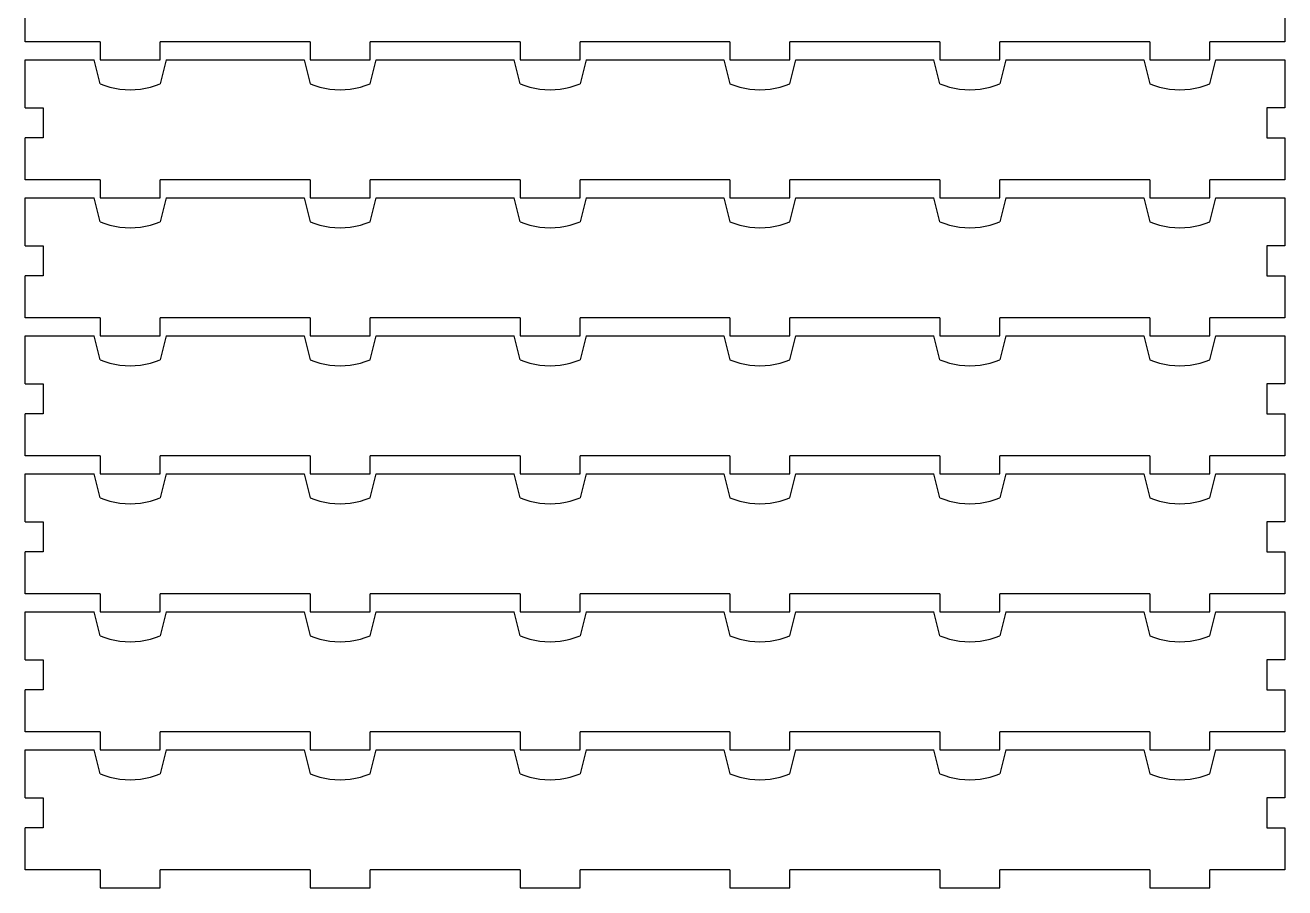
# Model space of a CAD drawing. Extents: x -127 to 306, y -60 to 336.
# Drawn here: x -127.4 to 82.6, y -60.3 to 83.5 of the extents above; entities that cross this region are included whole.
import ezdxf

# ---------------------------------------------------------------- set-up
doc = ezdxf.new("R2010")
doc.units = 0
doc.header["$MEASUREMENT"] = 0
doc.layers.get('0').update_dxf_attribs({"linetype": 'CONTINUOUS'})

msp = doc.modelspace()

# ---------------------------------------------------------------- linework, layer by layer
for p, q in [((-127.38, 80.75), (-127.38, 87.75)), ((82.62, 87.75), (82.62, 80.75)), ((-114.88, 80.75), (-127.38, 80.75)), ((-114.88, 80.75), (-114.88, 77.75)), ((-79.88, 80.75), (-104.88, 80.75)), ((-104.88, 77.75), (-104.88, 80.75)), ((-79.88, 80.75), (-79.88, 77.75)), ((-44.88, 80.75), (-69.88, 80.75)), ((-69.88, 77.75), (-69.88, 80.75)), ((-44.88, 80.75), (-44.88, 77.75)), ((-9.88, 80.75), (-34.88, 80.75)), ((-34.88, 77.75), (-34.88, 80.75)), ((-9.88, 80.75), (-9.88, 77.75)), ((25.12, 80.75), (0.12, 80.75)), ((0.12, 77.75), (0.12, 80.75)), ((25.12, 80.75), (25.12, 77.75)), ((60.12, 80.75), (35.12, 80.75)), ((35.12, 77.75), (35.12, 80.75)), ((60.12, 80.75), (60.12, 77.75)), ((82.62, 80.75), (70.12, 80.75)), ((70.12, 77.75), (70.12, 80.75)), ((-127.38, 77.75), (-115.88, 77.75)), ((-127.38, 69.75), (-127.38, 77.75)), ((-114.88, 73.75), (-115.88, 77.75)), ((-114.88, 77.75), (-104.88, 77.75)), ((-103.88, 77.75), (-104.88, 73.75)), ((-103.88, 77.75), (-80.88, 77.75)), ((-80.88, 77.75), (-79.88, 73.75)), ((-79.88, 77.75), (-69.88, 77.75)), ((-69.88, 73.75), (-68.88, 77.75)), ((-68.88, 77.75), (-45.88, 77.75)), ((-44.88, 73.75), (-45.88, 77.75)), ((-44.88, 77.75), (-34.88, 77.75)), ((-33.88, 77.75), (-34.88, 73.75)), ((-33.88, 77.75), (-10.88, 77.75)), ((-10.88, 77.75), (-9.88, 73.75)), ((-9.88, 77.75), (0.12, 77.75)), ((0.12, 73.75), (1.12, 77.75)), ((1.12, 77.75), (24.12, 77.75)), ((25.12, 73.75), (24.12, 77.75)), ((25.12, 77.75), (35.12, 77.75)), ((36.12, 77.75), (35.12, 73.75)), ((36.12, 77.75), (59.12, 77.75)), ((59.12, 77.75), (60.12, 73.75)), ((60.12, 77.75), (70.12, 77.75)), ((70.12, 73.75), (71.12, 77.75)), ((71.12, 77.75), (82.62, 77.75)), ((82.62, 77.75), (82.62, 69.75)), ((-114.88, 73.75), (-114.08, 73.44)), ((-105.68, 73.44), (-104.88, 73.75)), ((-79.88, 73.75), (-79.08, 73.44)), ((-70.68, 73.44), (-69.88, 73.75)), ((-44.88, 73.75), (-44.08, 73.44)), ((-35.68, 73.44), (-34.88, 73.75)), ((-9.88, 73.75), (-9.08, 73.44)), ((-0.68, 73.44), (0.12, 73.75)), ((25.12, 73.75), (25.92, 73.44)), ((34.32, 73.44), (35.12, 73.75)), ((60.12, 73.75), (60.92, 73.44)), ((69.32, 73.44), (70.12, 73.75)), ((-114.08, 73.44), (-113.26, 73.19)), ((-113.26, 73.19), (-112.43, 73)), ((-112.43, 73), (-111.59, 72.86)), ((-111.59, 72.86), (-110.74, 72.77)), ((-110.74, 72.77), (-109.88, 72.75)), ((-109.88, 72.75), (-109.03, 72.77)), ((-109.03, 72.77), (-108.18, 72.86)), ((-108.18, 72.86), (-107.33, 73)), ((-107.33, 73), (-106.5, 73.19)), ((-106.5, 73.19), (-105.68, 73.44)), ((-79.08, 73.44), (-78.26, 73.19)), ((-78.26, 73.19), (-77.43, 73)), ((-77.43, 73), (-76.59, 72.86)), ((-76.59, 72.86), (-75.74, 72.77)), ((-75.74, 72.77), (-74.88, 72.75)), ((-74.88, 72.75), (-74.03, 72.77)), ((-74.03, 72.77), (-73.18, 72.86)), ((-73.18, 72.86), (-72.33, 73)), ((-72.33, 73), (-71.5, 73.19)), ((-71.5, 73.19), (-70.68, 73.44)), ((-44.08, 73.44), (-43.26, 73.19)), ((-43.26, 73.19), (-42.43, 73)), ((-42.43, 73), (-41.59, 72.86)), ((-41.59, 72.86), (-40.74, 72.77)), ((-40.74, 72.77), (-39.88, 72.75)), ((-39.88, 72.75), (-39.03, 72.77)), ((-39.03, 72.77), (-38.18, 72.86)), ((-38.18, 72.86), (-37.33, 73)), ((-37.33, 73), (-36.5, 73.19)), ((-36.5, 73.19), (-35.68, 73.44)), ((-9.08, 73.44), (-8.26, 73.19)), ((-8.26, 73.19), (-7.43, 73)), ((-7.43, 73), (-6.59, 72.86)), ((-6.59, 72.86), (-5.74, 72.77)), ((-5.74, 72.77), (-4.88, 72.75)), ((-4.88, 72.75), (-4.03, 72.77)), ((-4.03, 72.77), (-3.18, 72.86)), ((-3.18, 72.86), (-2.33, 73)), ((-2.33, 73), (-1.5, 73.19)), ((-1.5, 73.19), (-0.68, 73.44)), ((25.92, 73.44), (26.74, 73.19)), ((26.74, 73.19), (27.57, 73)), ((27.57, 73), (28.41, 72.86)), ((28.41, 72.86), (29.26, 72.77)), ((29.26, 72.77), (30.12, 72.75)), ((30.12, 72.75), (30.97, 72.77)), ((30.97, 72.77), (31.82, 72.86)), ((31.82, 72.86), (32.67, 73)), ((32.67, 73), (33.5, 73.19)), ((33.5, 73.19), (34.32, 73.44)), ((60.92, 73.44), (61.74, 73.19)), ((61.74, 73.19), (62.57, 73)), ((62.57, 73), (63.41, 72.86)), ((63.41, 72.86), (64.26, 72.77)), ((64.26, 72.77), (65.12, 72.75)), ((65.12, 72.75), (65.97, 72.77)), ((65.97, 72.77), (66.82, 72.86)), ((66.82, 72.86), (67.67, 73)), ((67.67, 73), (68.5, 73.19)), ((68.5, 73.19), (69.32, 73.44)), ((-127.38, 69.75), (-124.38, 69.75)), ((-124.38, 69.75), (-124.38, 64.75)), ((82.62, 69.75), (79.62, 69.75)), ((79.62, 69.75), (79.62, 64.75)), ((-124.38, 64.75), (-127.38, 64.75)), ((-127.38, 57.75), (-127.38, 64.75)), ((79.62, 64.75), (82.62, 64.75)), ((82.62, 64.75), (82.62, 57.75)), ((-114.88, 57.75), (-127.38, 57.75)), ((-114.88, 57.75), (-114.88, 54.75)), ((-79.88, 57.75), (-104.88, 57.75)), ((-104.88, 54.75), (-104.88, 57.75)), ((-79.88, 57.75), (-79.88, 54.75)), ((-44.88, 57.75), (-69.88, 57.75)), ((-69.88, 54.75), (-69.88, 57.75)), ((-44.88, 57.75), (-44.88, 54.75)), ((-9.88, 57.75), (-34.88, 57.75)), ((-34.88, 54.75), (-34.88, 57.75)), ((-9.88, 57.75), (-9.88, 54.75)), ((25.12, 57.75), (0.12, 57.75)), ((0.12, 54.75), (0.12, 57.75)), ((25.12, 57.75), (25.12, 54.75)), ((60.12, 57.75), (35.12, 57.75)), ((35.12, 54.75), (35.12, 57.75)), ((60.12, 57.75), (60.12, 54.75)), ((82.62, 57.75), (70.12, 57.75)), ((70.12, 54.75), (70.12, 57.75)), ((-127.38, 54.75), (-115.88, 54.75)), ((-127.38, 46.75), (-127.38, 54.75)), ((-114.88, 50.75), (-115.88, 54.75)), ((-114.88, 54.75), (-104.88, 54.75)), ((-103.88, 54.75), (-104.88, 50.75)), ((-103.88, 54.75), (-80.88, 54.75)), ((-80.88, 54.75), (-79.88, 50.75)), ((-79.88, 54.75), (-69.88, 54.75)), ((-69.88, 50.75), (-68.88, 54.75)), ((-68.88, 54.75), (-45.88, 54.75)), ((-44.88, 50.75), (-45.88, 54.75)), ((-44.88, 54.75), (-34.88, 54.75)), ((-33.88, 54.75), (-34.88, 50.75)), ((-33.88, 54.75), (-10.88, 54.75)), ((-10.88, 54.75), (-9.88, 50.75)), ((-9.88, 54.75), (0.12, 54.75)), ((0.12, 50.75), (1.12, 54.75)), ((1.12, 54.75), (24.12, 54.75)), ((25.12, 50.75), (24.12, 54.75)), ((25.12, 54.75), (35.12, 54.75)), ((36.12, 54.75), (35.12, 50.75)), ((36.12, 54.75), (59.12, 54.75)), ((59.12, 54.75), (60.12, 50.75)), ((60.12, 54.75), (70.12, 54.75)), ((70.12, 50.75), (71.12, 54.75)), ((71.12, 54.75), (82.62, 54.75)), ((82.62, 54.75), (82.62, 46.75)), ((-114.88, 50.75), (-114.08, 50.44)), ((-114.08, 50.44), (-113.26, 50.19)), ((-106.5, 50.19), (-105.68, 50.44)), ((-105.68, 50.44), (-104.88, 50.75)), ((-79.88, 50.75), (-79.08, 50.44)), ((-79.08, 50.44), (-78.26, 50.19)), ((-71.5, 50.19), (-70.68, 50.44)), ((-70.68, 50.44), (-69.88, 50.75)), ((-44.88, 50.75), (-44.08, 50.44)), ((-44.08, 50.44), (-43.26, 50.19)), ((-36.5, 50.19), (-35.68, 50.44)), ((-35.68, 50.44), (-34.88, 50.75)), ((-9.88, 50.75), (-9.08, 50.44)), ((-9.08, 50.44), (-8.26, 50.19)), ((-1.5, 50.19), (-0.68, 50.44)), ((-0.68, 50.44), (0.12, 50.75)), ((25.12, 50.75), (25.92, 50.44)), ((25.92, 50.44), (26.74, 50.19)), ((33.5, 50.19), (34.32, 50.44)), ((34.32, 50.44), (35.12, 50.75)), ((60.12, 50.75), (60.92, 50.44)), ((60.92, 50.44), (61.74, 50.19)), ((68.5, 50.19), (69.32, 50.44)), ((69.32, 50.44), (70.12, 50.75)), ((-113.26, 50.19), (-112.43, 50)), ((-112.43, 50), (-111.59, 49.86)), ((-111.59, 49.86), (-110.74, 49.77)), ((-110.74, 49.77), (-109.88, 49.75)), ((-109.88, 49.75), (-109.03, 49.77)), ((-109.03, 49.77), (-108.18, 49.86)), ((-108.18, 49.86), (-107.33, 50)), ((-107.33, 50), (-106.5, 50.19)), ((-78.26, 50.19), (-77.43, 50)), ((-77.43, 50), (-76.59, 49.86)), ((-76.59, 49.86), (-75.74, 49.77)), ((-75.74, 49.77), (-74.88, 49.75)), ((-74.88, 49.75), (-74.03, 49.77)), ((-74.03, 49.77), (-73.18, 49.86)), ((-73.18, 49.86), (-72.33, 50)), ((-72.33, 50), (-71.5, 50.19)), ((-43.26, 50.19), (-42.43, 50)), ((-42.43, 50), (-41.59, 49.86)), ((-41.59, 49.86), (-40.74, 49.77)), ((-40.74, 49.77), (-39.88, 49.75)), ((-39.88, 49.75), (-39.03, 49.77)), ((-39.03, 49.77), (-38.18, 49.86)), ((-38.18, 49.86), (-37.33, 50)), ((-37.33, 50), (-36.5, 50.19)), ((-8.26, 50.19), (-7.43, 50)), ((-7.43, 50), (-6.59, 49.86)), ((-6.59, 49.86), (-5.74, 49.77)), ((-5.74, 49.77), (-4.88, 49.75)), ((-4.88, 49.75), (-4.03, 49.77)), ((-4.03, 49.77), (-3.18, 49.86)), ((-3.18, 49.86), (-2.33, 50)), ((-2.33, 50), (-1.5, 50.19)), ((26.74, 50.19), (27.57, 50)), ((27.57, 50), (28.41, 49.86)), ((28.41, 49.86), (29.26, 49.77)), ((29.26, 49.77), (30.12, 49.75)), ((30.12, 49.75), (30.97, 49.77)), ((30.97, 49.77), (31.82, 49.86)), ((31.82, 49.86), (32.67, 50)), ((32.67, 50), (33.5, 50.19)), ((61.74, 50.19), (62.57, 50)), ((62.57, 50), (63.41, 49.86)), ((63.41, 49.86), (64.26, 49.77)), ((64.26, 49.77), (65.12, 49.75)), ((65.12, 49.75), (65.97, 49.77)), ((65.97, 49.77), (66.82, 49.86)), ((66.82, 49.86), (67.67, 50)), ((67.67, 50), (68.5, 50.19)), ((-127.38, 46.75), (-124.38, 46.75)), ((-124.38, 46.75), (-124.38, 41.75)), ((82.62, 46.75), (79.62, 46.75)), ((79.62, 46.75), (79.62, 41.75)), ((-124.38, 41.75), (-127.38, 41.75)), ((-127.38, 34.75), (-127.38, 41.75)), ((79.62, 41.75), (82.62, 41.75)), ((82.62, 41.75), (82.62, 34.75)), ((-114.88, 34.75), (-127.38, 34.75)), ((-114.88, 34.75), (-114.88, 31.75)), ((-79.88, 34.75), (-104.88, 34.75)), ((-104.88, 31.75), (-104.88, 34.75)), ((-79.88, 34.75), (-79.88, 31.75)), ((-44.88, 34.75), (-69.88, 34.75)), ((-69.88, 31.75), (-69.88, 34.75)), ((-44.88, 34.75), (-44.88, 31.75)), ((-9.88, 34.75), (-34.88, 34.75)), ((-34.88, 31.75), (-34.88, 34.75)), ((-9.88, 34.75), (-9.88, 31.75)), ((25.12, 34.75), (0.12, 34.75)), ((0.12, 31.75), (0.12, 34.75)), ((25.12, 34.75), (25.12, 31.75)), ((60.12, 34.75), (35.12, 34.75)), ((35.12, 31.75), (35.12, 34.75)), ((60.12, 34.75), (60.12, 31.75)), ((82.62, 34.75), (70.12, 34.75)), ((70.12, 31.75), (70.12, 34.75)), ((-127.38, 31.75), (-115.88, 31.75)), ((-127.38, 23.75), (-127.38, 31.75)), ((-114.88, 27.75), (-115.88, 31.75)), ((-114.88, 31.75), (-104.88, 31.75)), ((-103.88, 31.75), (-104.88, 27.75)), ((-103.88, 31.75), (-80.88, 31.75)), ((-80.88, 31.75), (-79.88, 27.75)), ((-79.88, 31.75), (-69.88, 31.75)), ((-69.88, 27.75), (-68.88, 31.75)), ((-68.88, 31.75), (-45.88, 31.75)), ((-44.88, 27.75), (-45.88, 31.75)), ((-44.88, 31.75), (-34.88, 31.75)), ((-33.88, 31.75), (-34.88, 27.75)), ((-33.88, 31.75), (-10.88, 31.75)), ((-10.88, 31.75), (-9.88, 27.75)), ((-9.88, 31.75), (0.12, 31.75)), ((0.12, 27.75), (1.12, 31.75)), ((1.12, 31.75), (24.12, 31.75)), ((25.12, 27.75), (24.12, 31.75)), ((25.12, 31.75), (35.12, 31.75)), ((36.12, 31.75), (35.12, 27.75)), ((36.12, 31.75), (59.12, 31.75)), ((59.12, 31.75), (60.12, 27.75)), ((60.12, 31.75), (70.12, 31.75)), ((70.12, 27.75), (71.12, 31.75)), ((71.12, 31.75), (82.62, 31.75)), ((82.62, 31.75), (82.62, 23.75)), ((-114.88, 27.75), (-114.08, 27.44)), ((-114.08, 27.44), (-113.26, 27.19)), ((-106.5, 27.19), (-105.68, 27.44)), ((-105.68, 27.44), (-104.88, 27.75)), ((-79.88, 27.75), (-79.08, 27.44)), ((-79.08, 27.44), (-78.26, 27.19)), ((-71.5, 27.19), (-70.68, 27.44)), ((-70.68, 27.44), (-69.88, 27.75)), ((-44.88, 27.75), (-44.08, 27.44)), ((-44.08, 27.44), (-43.26, 27.19)), ((-36.5, 27.19), (-35.68, 27.44)), ((-35.68, 27.44), (-34.88, 27.75)), ((-9.88, 27.75), (-9.08, 27.44)), ((-9.08, 27.44), (-8.26, 27.19)), ((-1.5, 27.19), (-0.68, 27.44)), ((-0.68, 27.44), (0.12, 27.75)), ((25.12, 27.75), (25.92, 27.44)), ((25.92, 27.44), (26.74, 27.19)), ((33.5, 27.19), (34.32, 27.44)), ((34.32, 27.44), (35.12, 27.75)), ((60.12, 27.75), (60.92, 27.44)), ((60.92, 27.44), (61.74, 27.19)), ((68.5, 27.19), (69.32, 27.44)), ((69.32, 27.44), (70.12, 27.75)), ((-113.26, 27.19), (-112.43, 27)), ((-112.43, 27), (-111.59, 26.86)), ((-111.59, 26.86), (-110.74, 26.77)), ((-110.74, 26.77), (-109.88, 26.75)), ((-109.88, 26.75), (-109.03, 26.77)), ((-109.03, 26.77), (-108.18, 26.86)), ((-108.18, 26.86), (-107.33, 27)), ((-107.33, 27), (-106.5, 27.19)), ((-78.26, 27.19), (-77.43, 27)), ((-77.43, 27), (-76.59, 26.86)), ((-76.59, 26.86), (-75.74, 26.77)), ((-75.74, 26.77), (-74.88, 26.75)), ((-74.88, 26.75), (-74.03, 26.77)), ((-74.03, 26.77), (-73.18, 26.86)), ((-73.18, 26.86), (-72.33, 27)), ((-72.33, 27), (-71.5, 27.19)), ((-43.26, 27.19), (-42.43, 27)), ((-42.43, 27), (-41.59, 26.86)), ((-41.59, 26.86), (-40.74, 26.77)), ((-40.74, 26.77), (-39.88, 26.75)), ((-39.88, 26.75), (-39.03, 26.77)), ((-39.03, 26.77), (-38.18, 26.86)), ((-38.18, 26.86), (-37.33, 27)), ((-37.33, 27), (-36.5, 27.19)), ((-8.26, 27.19), (-7.43, 27)), ((-7.43, 27), (-6.59, 26.86)), ((-6.59, 26.86), (-5.74, 26.77)), ((-5.74, 26.77), (-4.88, 26.75)), ((-4.88, 26.75), (-4.03, 26.77)), ((-4.03, 26.77), (-3.18, 26.86)), ((-3.18, 26.86), (-2.33, 27)), ((-2.33, 27), (-1.5, 27.19)), ((26.74, 27.19), (27.57, 27)), ((27.57, 27), (28.41, 26.86)), ((28.41, 26.86), (29.26, 26.77)), ((29.26, 26.77), (30.12, 26.75)), ((30.12, 26.75), (30.97, 26.77)), ((30.97, 26.77), (31.82, 26.86)), ((31.82, 26.86), (32.67, 27)), ((32.67, 27), (33.5, 27.19)), ((61.74, 27.19), (62.57, 27)), ((62.57, 27), (63.41, 26.86)), ((63.41, 26.86), (64.26, 26.77)), ((64.26, 26.77), (65.12, 26.75)), ((65.12, 26.75), (65.97, 26.77)), ((65.97, 26.77), (66.82, 26.86)), ((66.82, 26.86), (67.67, 27)), ((67.67, 27), (68.5, 27.19)), ((-127.38, 23.75), (-124.38, 23.75)), ((-124.38, 23.75), (-124.38, 18.75)), ((82.62, 23.75), (79.62, 23.75)), ((79.62, 23.75), (79.62, 18.75)), ((-124.38, 18.75), (-127.38, 18.75)), ((-127.38, 11.75), (-127.38, 18.75)), ((79.62, 18.75), (82.62, 18.75)), ((82.62, 18.75), (82.62, 11.75)), ((-114.88, 11.75), (-127.38, 11.75)), ((-114.88, 11.75), (-114.88, 8.75)), ((-79.88, 11.75), (-104.88, 11.75)), ((-104.88, 8.75), (-104.88, 11.75)), ((-79.88, 11.75), (-79.88, 8.75)), ((-44.88, 11.75), (-69.88, 11.75)), ((-69.88, 8.75), (-69.88, 11.75)), ((-44.88, 11.75), (-44.88, 8.75)), ((-9.88, 11.75), (-34.88, 11.75)), ((-34.88, 8.75), (-34.88, 11.75)), ((-9.88, 11.75), (-9.88, 8.75)), ((25.12, 11.75), (0.12, 11.75)), ((0.12, 8.75), (0.12, 11.75)), ((25.12, 11.75), (25.12, 8.75)), ((60.12, 11.75), (35.12, 11.75)), ((35.12, 8.75), (35.12, 11.75)), ((60.12, 11.75), (60.12, 8.75)), ((82.62, 11.75), (70.12, 11.75)), ((70.12, 8.75), (70.12, 11.75)), ((-127.38, 8.75), (-115.88, 8.75)), ((-127.38, 0.75), (-127.38, 8.75)), ((-114.88, 4.75), (-115.88, 8.75)), ((-114.88, 8.75), (-104.88, 8.75)), ((-103.88, 8.75), (-104.88, 4.75)), ((-103.88, 8.75), (-80.88, 8.75)), ((-80.88, 8.75), (-79.88, 4.75)), ((-79.88, 8.75), (-69.88, 8.75)), ((-69.88, 4.75), (-68.88, 8.75)), ((-68.88, 8.75), (-45.88, 8.75)), ((-44.88, 4.75), (-45.88, 8.75)), ((-44.88, 8.75), (-34.88, 8.75)), ((-33.88, 8.75), (-34.88, 4.75)), ((-33.88, 8.75), (-10.88, 8.75)), ((-10.88, 8.75), (-9.88, 4.75)), ((-9.88, 8.75), (0.12, 8.75)), ((0.12, 4.75), (1.12, 8.75)), ((1.12, 8.75), (24.12, 8.75)), ((25.12, 4.75), (24.12, 8.75)), ((25.12, 8.75), (35.12, 8.75)), ((36.12, 8.75), (35.12, 4.75)), ((36.12, 8.75), (59.12, 8.75)), ((59.12, 8.75), (60.12, 4.75)), ((60.12, 8.75), (70.12, 8.75)), ((70.12, 4.75), (71.12, 8.75)), ((71.12, 8.75), (82.62, 8.75)), ((82.62, 8.75), (82.62, 0.75)), ((-114.88, 4.75), (-114.08, 4.44)), ((-114.08, 4.44), (-113.26, 4.19)), ((-106.5, 4.19), (-105.68, 4.44)), ((-105.68, 4.44), (-104.88, 4.75)), ((-79.88, 4.75), (-79.08, 4.44)), ((-79.08, 4.44), (-78.26, 4.19)), ((-71.5, 4.19), (-70.68, 4.44)), ((-70.68, 4.44), (-69.88, 4.75)), ((-44.88, 4.75), (-44.08, 4.44)), ((-44.08, 4.44), (-43.26, 4.19)), ((-36.5, 4.19), (-35.68, 4.44)), ((-35.68, 4.44), (-34.88, 4.75)), ((-9.88, 4.75), (-9.08, 4.44)), ((-9.08, 4.44), (-8.26, 4.19)), ((-1.5, 4.19), (-0.68, 4.44)), ((-0.68, 4.44), (0.12, 4.75)), ((25.12, 4.75), (25.92, 4.44)), ((25.92, 4.44), (26.74, 4.19)), ((33.5, 4.19), (34.32, 4.44)), ((34.32, 4.44), (35.12, 4.75)), ((60.12, 4.75), (60.92, 4.44)), ((60.92, 4.44), (61.74, 4.19)), ((68.5, 4.19), (69.32, 4.44)), ((69.32, 4.44), (70.12, 4.75)), ((-113.26, 4.19), (-112.43, 4)), ((-112.43, 4), (-111.59, 3.86)), ((-111.59, 3.86), (-110.74, 3.77)), ((-110.74, 3.77), (-109.88, 3.75)), ((-109.88, 3.75), (-109.03, 3.77)), ((-109.03, 3.77), (-108.18, 3.86)), ((-108.18, 3.86), (-107.33, 4)), ((-107.33, 4), (-106.5, 4.19)), ((-78.26, 4.19), (-77.43, 4)), ((-77.43, 4), (-76.59, 3.86)), ((-76.59, 3.86), (-75.74, 3.77)), ((-75.74, 3.77), (-74.88, 3.75)), ((-74.88, 3.75), (-74.03, 3.77)), ((-74.03, 3.77), (-73.18, 3.86)), ((-73.18, 3.86), (-72.33, 4)), ((-72.33, 4), (-71.5, 4.19)), ((-43.26, 4.19), (-42.43, 4)), ((-42.43, 4), (-41.59, 3.86)), ((-41.59, 3.86), (-40.74, 3.77)), ((-40.74, 3.77), (-39.88, 3.75)), ((-39.88, 3.75), (-39.03, 3.77)), ((-39.03, 3.77), (-38.18, 3.86)), ((-38.18, 3.86), (-37.33, 4)), ((-37.33, 4), (-36.5, 4.19)), ((-8.26, 4.19), (-7.43, 4)), ((-7.43, 4), (-6.59, 3.86)), ((-6.59, 3.86), (-5.74, 3.77)), ((-5.74, 3.77), (-4.88, 3.75)), ((-4.88, 3.75), (-4.03, 3.77)), ((-4.03, 3.77), (-3.18, 3.86)), ((-3.18, 3.86), (-2.33, 4)), ((-2.33, 4), (-1.5, 4.19)), ((26.74, 4.19), (27.57, 4)), ((27.57, 4), (28.41, 3.86)), ((28.41, 3.86), (29.26, 3.77)), ((29.26, 3.77), (30.12, 3.75)), ((30.12, 3.75), (30.97, 3.77)), ((30.97, 3.77), (31.82, 3.86)), ((31.82, 3.86), (32.67, 4)), ((32.67, 4), (33.5, 4.19)), ((61.74, 4.19), (62.57, 4)), ((62.57, 4), (63.41, 3.86)), ((63.41, 3.86), (64.26, 3.77)), ((64.26, 3.77), (65.12, 3.75)), ((65.12, 3.75), (65.97, 3.77)), ((65.97, 3.77), (66.82, 3.86)), ((66.82, 3.86), (67.67, 4)), ((67.67, 4), (68.5, 4.19)), ((-127.38, 0.75), (-124.38, 0.75)), ((-124.38, 0.75), (-124.38, -4.25)), ((82.62, 0.75), (79.62, 0.75)), ((79.62, 0.75), (79.62, -4.25)), ((-124.38, -4.25), (-127.38, -4.25)), ((-127.38, -11.25), (-127.38, -4.25)), ((79.62, -4.25), (82.62, -4.25)), ((82.62, -4.25), (82.62, -11.25)), ((-114.88, -11.25), (-127.38, -11.25)), ((-114.88, -11.25), (-114.88, -14.25)), ((-79.88, -11.25), (-104.88, -11.25)), ((-104.88, -14.25), (-104.88, -11.25)), ((-79.88, -11.25), (-79.88, -14.25)), ((-44.88, -11.25), (-69.88, -11.25)), ((-69.88, -14.25), (-69.88, -11.25)), ((-44.88, -11.25), (-44.88, -14.25)), ((-9.88, -11.25), (-34.88, -11.25)), ((-34.88, -14.25), (-34.88, -11.25)), ((-9.88, -11.25), (-9.88, -14.25)), ((25.12, -11.25), (0.12, -11.25)), ((0.12, -14.25), (0.12, -11.25)), ((25.12, -11.25), (25.12, -14.25)), ((60.12, -11.25), (35.12, -11.25)), ((35.12, -14.25), (35.12, -11.25)), ((60.12, -11.25), (60.12, -14.25)), ((82.62, -11.25), (70.12, -11.25)), ((70.12, -14.25), (70.12, -11.25)), ((-127.38, -14.25), (-115.88, -14.25)), ((-127.38, -22.25), (-127.38, -14.25)), ((-114.88, -18.25), (-115.88, -14.25)), ((-114.88, -14.25), (-104.88, -14.25)), ((-103.88, -14.25), (-104.88, -18.25)), ((-103.88, -14.25), (-80.88, -14.25)), ((-80.88, -14.25), (-79.88, -18.25)), ((-79.88, -14.25), (-69.88, -14.25)), ((-69.88, -18.25), (-68.88, -14.25)), ((-68.88, -14.25), (-45.88, -14.25)), ((-44.88, -18.25), (-45.88, -14.25)), ((-44.88, -14.25), (-34.88, -14.25)), ((-33.88, -14.25), (-34.88, -18.25)), ((-33.88, -14.25), (-10.88, -14.25)), ((-10.88, -14.25), (-9.88, -18.25)), ((-9.88, -14.25), (0.12, -14.25)), ((0.12, -18.25), (1.12, -14.25)), ((1.12, -14.25), (24.12, -14.25)), ((25.12, -18.25), (24.12, -14.25)), ((25.12, -14.25), (35.12, -14.25)), ((36.12, -14.25), (35.12, -18.25)), ((36.12, -14.25), (59.12, -14.25)), ((59.12, -14.25), (60.12, -18.25)), ((60.12, -14.25), (70.12, -14.25)), ((70.12, -18.25), (71.12, -14.25)), ((71.12, -14.25), (82.62, -14.25)), ((82.62, -14.25), (82.62, -22.25)), ((-114.88, -18.25), (-114.08, -18.56)), ((-114.08, -18.56), (-113.26, -18.81)), ((-113.26, -18.81), (-112.43, -19)), ((-107.33, -19), (-106.5, -18.81)), ((-106.5, -18.81), (-105.68, -18.56)), ((-105.68, -18.56), (-104.88, -18.25)), ((-79.88, -18.25), (-79.08, -18.56)), ((-79.08, -18.56), (-78.26, -18.81)), ((-78.26, -18.81), (-77.43, -19)), ((-72.33, -19), (-71.5, -18.81)), ((-71.5, -18.81), (-70.68, -18.56)), ((-70.68, -18.56), (-69.88, -18.25)), ((-44.88, -18.25), (-44.08, -18.56)), ((-44.08, -18.56), (-43.26, -18.81)), ((-43.26, -18.81), (-42.43, -19)), ((-37.33, -19), (-36.5, -18.81)), ((-36.5, -18.81), (-35.68, -18.56)), ((-35.68, -18.56), (-34.88, -18.25)), ((-9.88, -18.25), (-9.08, -18.56)), ((-9.08, -18.56), (-8.26, -18.81)), ((-8.26, -18.81), (-7.43, -19)), ((-2.33, -19), (-1.5, -18.81)), ((-1.5, -18.81), (-0.68, -18.56)), ((-0.68, -18.56), (0.12, -18.25)), ((25.12, -18.25), (25.92, -18.56)), ((25.92, -18.56), (26.74, -18.81)), ((26.74, -18.81), (27.57, -19)), ((32.67, -19), (33.5, -18.81)), ((33.5, -18.81), (34.32, -18.56)), ((34.32, -18.56), (35.12, -18.25)), ((60.12, -18.25), (60.92, -18.56)), ((60.92, -18.56), (61.74, -18.81)), ((61.74, -18.81), (62.57, -19)), ((67.67, -19), (68.5, -18.81)), ((68.5, -18.81), (69.32, -18.56)), ((69.32, -18.56), (70.12, -18.25)), ((-112.43, -19), (-111.59, -19.14)), ((-111.59, -19.14), (-110.74, -19.23)), ((-110.74, -19.23), (-109.88, -19.25)), ((-109.88, -19.25), (-109.03, -19.23)), ((-109.03, -19.23), (-108.18, -19.14)), ((-108.18, -19.14), (-107.33, -19)), ((-77.43, -19), (-76.59, -19.14)), ((-76.59, -19.14), (-75.74, -19.23)), ((-75.74, -19.23), (-74.88, -19.25)), ((-74.88, -19.25), (-74.03, -19.23)), ((-74.03, -19.23), (-73.18, -19.14)), ((-73.18, -19.14), (-72.33, -19)), ((-42.43, -19), (-41.59, -19.14)), ((-41.59, -19.14), (-40.74, -19.23)), ((-40.74, -19.23), (-39.88, -19.25)), ((-39.88, -19.25), (-39.03, -19.23)), ((-39.03, -19.23), (-38.18, -19.14)), ((-38.18, -19.14), (-37.33, -19)), ((-7.43, -19), (-6.59, -19.14)), ((-6.59, -19.14), (-5.74, -19.23)), ((-5.74, -19.23), (-4.88, -19.25)), ((-4.88, -19.25), (-4.03, -19.23)), ((-4.03, -19.23), (-3.18, -19.14)), ((-3.18, -19.14), (-2.33, -19)), ((27.57, -19), (28.41, -19.14)), ((28.41, -19.14), (29.26, -19.23)), ((29.26, -19.23), (30.12, -19.25)), ((30.12, -19.25), (30.97, -19.23)), ((30.97, -19.23), (31.82, -19.14)), ((31.82, -19.14), (32.67, -19)), ((62.57, -19), (63.41, -19.14)), ((63.41, -19.14), (64.26, -19.23)), ((64.26, -19.23), (65.12, -19.25)), ((65.12, -19.25), (65.97, -19.23)), ((65.97, -19.23), (66.82, -19.14)), ((66.82, -19.14), (67.67, -19)), ((-127.38, -22.25), (-124.38, -22.25)), ((-124.38, -22.25), (-124.38, -27.25)), ((82.62, -22.25), (79.62, -22.25)), ((79.62, -22.25), (79.62, -27.25)), ((-124.38, -27.25), (-127.38, -27.25)), ((-127.38, -34.25), (-127.38, -27.25)), ((79.62, -27.25), (82.62, -27.25)), ((82.62, -27.25), (82.62, -34.25)), ((-114.88, -34.25), (-127.38, -34.25)), ((-114.88, -34.25), (-114.88, -37.25)), ((-79.88, -34.25), (-104.88, -34.25)), ((-104.88, -37.25), (-104.88, -34.25)), ((-79.88, -34.25), (-79.88, -37.25)), ((-44.88, -34.25), (-69.88, -34.25)), ((-69.88, -37.25), (-69.88, -34.25)), ((-44.88, -34.25), (-44.88, -37.25)), ((-9.88, -34.25), (-34.88, -34.25)), ((-34.88, -37.25), (-34.88, -34.25)), ((-9.88, -34.25), (-9.88, -37.25)), ((25.12, -34.25), (0.12, -34.25)), ((0.12, -37.25), (0.12, -34.25)), ((25.12, -34.25), (25.12, -37.25)), ((60.12, -34.25), (35.12, -34.25)), ((35.12, -37.25), (35.12, -34.25)), ((60.12, -34.25), (60.12, -37.25)), ((82.62, -34.25), (70.12, -34.25)), ((70.12, -37.25), (70.12, -34.25)), ((-127.38, -37.25), (-115.88, -37.25)), ((-127.38, -45.25), (-127.38, -37.25)), ((-114.88, -41.25), (-115.88, -37.25)), ((-114.88, -37.25), (-104.88, -37.25)), ((-103.88, -37.25), (-104.88, -41.25)), ((-103.88, -37.25), (-80.88, -37.25)), ((-80.88, -37.25), (-79.88, -41.25)), ((-79.88, -37.25), (-69.88, -37.25)), ((-69.88, -41.25), (-68.88, -37.25)), ((-68.88, -37.25), (-45.88, -37.25)), ((-44.88, -41.25), (-45.88, -37.25)), ((-44.88, -37.25), (-34.88, -37.25)), ((-33.88, -37.25), (-34.88, -41.25)), ((-33.88, -37.25), (-10.88, -37.25)), ((-10.88, -37.25), (-9.88, -41.25)), ((-9.88, -37.25), (0.12, -37.25)), ((0.12, -41.25), (1.12, -37.25)), ((1.12, -37.25), (24.12, -37.25)), ((25.12, -41.25), (24.12, -37.25)), ((25.12, -37.25), (35.12, -37.25)), ((36.12, -37.25), (35.12, -41.25)), ((36.12, -37.25), (59.12, -37.25)), ((59.12, -37.25), (60.12, -41.25)), ((60.12, -37.25), (70.12, -37.25)), ((70.12, -41.25), (71.12, -37.25)), ((71.12, -37.25), (82.62, -37.25)), ((82.62, -37.25), (82.62, -45.25)), ((-114.88, -41.25), (-114.08, -41.56)), ((-114.08, -41.56), (-113.26, -41.81)), ((-113.26, -41.81), (-112.43, -42)), ((-107.33, -42), (-106.5, -41.81)), ((-106.5, -41.81), (-105.68, -41.56)), ((-105.68, -41.56), (-104.88, -41.25)), ((-79.88, -41.25), (-79.08, -41.56)), ((-79.08, -41.56), (-78.26, -41.81)), ((-78.26, -41.81), (-77.43, -42)), ((-72.33, -42), (-71.5, -41.81)), ((-71.5, -41.81), (-70.68, -41.56)), ((-70.68, -41.56), (-69.88, -41.25)), ((-44.88, -41.25), (-44.08, -41.56)), ((-44.08, -41.56), (-43.26, -41.81)), ((-43.26, -41.81), (-42.43, -42)), ((-37.33, -42), (-36.5, -41.81)), ((-36.5, -41.81), (-35.68, -41.56)), ((-35.68, -41.56), (-34.88, -41.25)), ((-9.88, -41.25), (-9.08, -41.56)), ((-9.08, -41.56), (-8.26, -41.81)), ((-8.26, -41.81), (-7.43, -42)), ((-2.33, -42), (-1.5, -41.81)), ((-1.5, -41.81), (-0.68, -41.56)), ((-0.68, -41.56), (0.12, -41.25)), ((25.12, -41.25), (25.92, -41.56)), ((25.92, -41.56), (26.74, -41.81)), ((26.74, -41.81), (27.57, -42)), ((32.67, -42), (33.5, -41.81)), ((33.5, -41.81), (34.32, -41.56)), ((34.32, -41.56), (35.12, -41.25)), ((60.12, -41.25), (60.92, -41.56)), ((60.92, -41.56), (61.74, -41.81)), ((61.74, -41.81), (62.57, -42)), ((67.67, -42), (68.5, -41.81)), ((68.5, -41.81), (69.32, -41.56)), ((69.32, -41.56), (70.12, -41.25)), ((-112.43, -42), (-111.59, -42.14)), ((-111.59, -42.14), (-110.74, -42.23)), ((-110.74, -42.23), (-109.88, -42.25)), ((-109.88, -42.25), (-109.03, -42.23)), ((-109.03, -42.23), (-108.18, -42.14)), ((-108.18, -42.14), (-107.33, -42)), ((-77.43, -42), (-76.59, -42.14)), ((-76.59, -42.14), (-75.74, -42.23)), ((-75.74, -42.23), (-74.88, -42.25)), ((-74.88, -42.25), (-74.03, -42.23)), ((-74.03, -42.23), (-73.18, -42.14)), ((-73.18, -42.14), (-72.33, -42)), ((-42.43, -42), (-41.59, -42.14)), ((-41.59, -42.14), (-40.74, -42.23)), ((-40.74, -42.23), (-39.88, -42.25)), ((-39.88, -42.25), (-39.03, -42.23)), ((-39.03, -42.23), (-38.18, -42.14)), ((-38.18, -42.14), (-37.33, -42)), ((-7.43, -42), (-6.59, -42.14)), ((-6.59, -42.14), (-5.74, -42.23)), ((-5.74, -42.23), (-4.88, -42.25)), ((-4.88, -42.25), (-4.03, -42.23)), ((-4.03, -42.23), (-3.18, -42.14)), ((-3.18, -42.14), (-2.33, -42)), ((27.57, -42), (28.41, -42.14)), ((28.41, -42.14), (29.26, -42.23)), ((29.26, -42.23), (30.12, -42.25)), ((30.12, -42.25), (30.97, -42.23)), ((30.97, -42.23), (31.82, -42.14)), ((31.82, -42.14), (32.67, -42)), ((62.57, -42), (63.41, -42.14)), ((63.41, -42.14), (64.26, -42.23)), ((64.26, -42.23), (65.12, -42.25)), ((65.12, -42.25), (65.97, -42.23)), ((65.97, -42.23), (66.82, -42.14)), ((66.82, -42.14), (67.67, -42)), ((-127.38, -45.25), (-124.38, -45.25)), ((-124.38, -45.25), (-124.38, -50.25)), ((82.62, -45.25), (79.62, -45.25)), ((79.62, -45.25), (79.62, -50.25)), ((-124.38, -50.25), (-127.38, -50.25)), ((-127.38, -57.25), (-127.38, -50.25)), ((79.62, -50.25), (82.62, -50.25)), ((82.62, -50.25), (82.62, -57.25)), ((-114.88, -57.25), (-127.38, -57.25)), ((-114.88, -57.25), (-114.88, -60.25)), ((-79.88, -57.25), (-104.88, -57.25)), ((-104.88, -60.25), (-104.88, -57.25)), ((-79.88, -57.25), (-79.88, -60.25)), ((-44.88, -57.25), (-69.88, -57.25)), ((-69.88, -60.25), (-69.88, -57.25)), ((-44.88, -57.25), (-44.88, -60.25)), ((-9.88, -57.25), (-34.88, -57.25)), ((-34.88, -60.25), (-34.88, -57.25)), ((-9.88, -57.25), (-9.88, -60.25)), ((25.12, -57.25), (0.12, -57.25)), ((0.12, -60.25), (0.12, -57.25)), ((25.12, -57.25), (25.12, -60.25)), ((60.12, -57.25), (35.12, -57.25)), ((35.12, -60.25), (35.12, -57.25)), ((60.12, -57.25), (60.12, -60.25)), ((82.62, -57.25), (70.12, -57.25)), ((70.12, -60.25), (70.12, -57.25)), ((-114.88, -60.25), (-104.88, -60.25)), ((-79.88, -60.25), (-69.88, -60.25)), ((-44.88, -60.25), (-34.88, -60.25)), ((-9.88, -60.25), (0.12, -60.25)), ((25.12, -60.25), (35.12, -60.25)), ((60.12, -60.25), (70.12, -60.25))]:
    msp.add_line(p, q)

doc.saveas('drawing.dxf')
